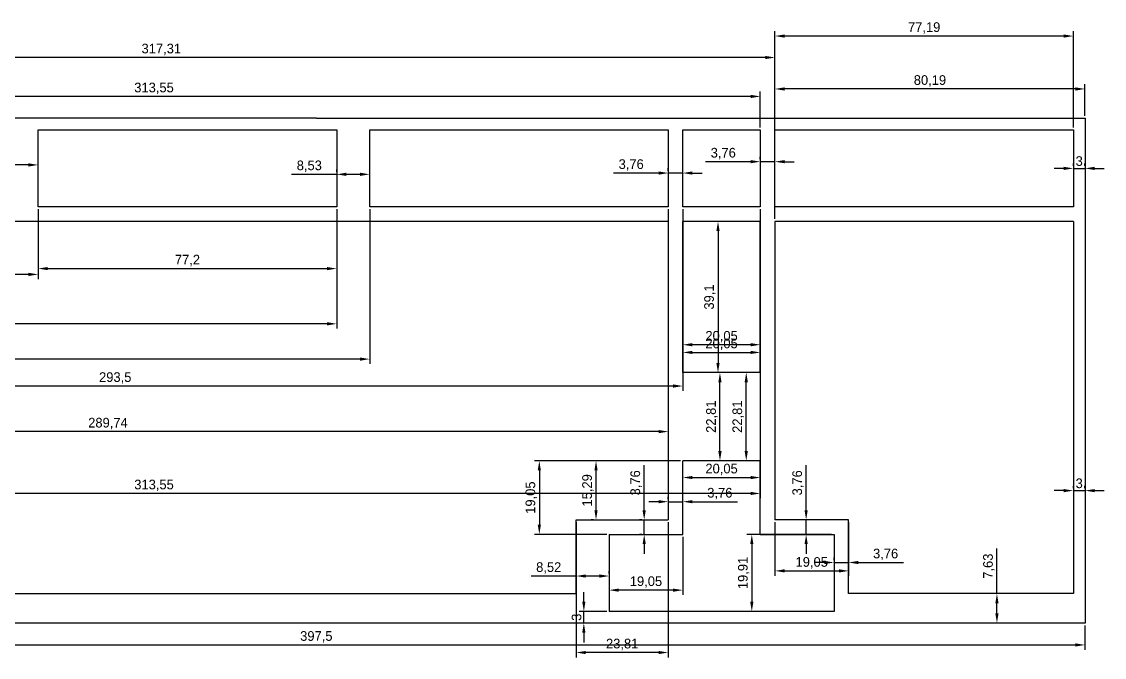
# Model space of a CAD drawing. Header units: millimetres. Extents: x -28 to 400, y -196 to 128.
# Drawn here: x 119.6 to 399.5, y -192.9 to -28.4 of the extents above; entities that cross this region are included whole.
import ezdxf

# ---------------------------------------------------------------- set-up
doc = ezdxf.new("R2010")
doc.units = ezdxf.units.MM
doc.dimstyles.new('ISO-25', dxfattribs={"dimtxt": 2.5, "dimasz": 2.5, "dimexe": 1.25, "dimexo": 0.625, "dimtad": 1, "dimtxsty": 'Standard', "dimcen": 2.5, "dimadec": 0, "dimazin": 0, "dimtfac": 1, "dimtmove": 0, "dimatfit": 3, "dimfxl": 1, "dimarcsym": 0})

# ---------------------------------------------------------------- blocks, each defined once
blk = doc.blocks.new('*D19')
at = {"color": 0, "lineweight": -2, "transparency": 16777216}
for p, q in [((-2.99, -184.62), (-2.99, -190.9)), ((394.51, -184.62), (394.51, -190.9)), ((-0.49, -189.65), (392.01, -189.65))]:
    blk.add_line(p, q, dxfattribs=at)
at = {"color": 0, "transparency": 16777216}
for points in [[(-0.49, -189.23), (-0.49, -190.07), (-2.99, -189.65)], [(392.01, -189.23), (392.01, -190.07), (394.51, -189.65)]]:
    blk.add_solid(points, dxfattribs=at)
at = {"layer": 'Defpoints', "color": 0, "transparency": 16777216}
for p in [(-2.99, -183.99), (394.51, -183.99), (394.51, -189.65)]:
    blk.add_point(p, dxfattribs=at)
at = {"color": 0, "transparency": 16777216, "insert": (195.76, -187.57), "char_height": 2.5, "attachment_point": 5}
blk.add_mtext('397,5', dxfattribs=at)
blk = doc.blocks.new('*D23')
at = {"color": 0, "lineweight": -2, "transparency": 16777216}
for p, q in [((115.3, -64.87), (115.3, -64.25)), ((123.83, -64.87), (123.83, -64.25)), ((115.3, -65.5), (103.63, -65.5)), ((121.33, -65.5), (117.8, -65.5))]:
    blk.add_line(p, q, dxfattribs=at)
at = {"color": 0, "transparency": 16777216}
for points in [[(117.8, -65.08), (117.8, -65.92), (115.3, -65.5)], [(121.33, -65.08), (121.33, -65.92), (123.83, -65.5)]]:
    blk.add_solid(points, dxfattribs=at)
at = {"layer": 'Defpoints', "color": 0, "transparency": 16777216}
for p in [(115.3, -65.5), (115.3, -65.5), (123.83, -65.5)]:
    blk.add_point(p, dxfattribs=at)
at = {"color": 0, "transparency": 16777216, "insert": (108.22, -63.42), "char_height": 2.5, "attachment_point": 5}
blk.add_mtext('8,53', dxfattribs=at)
blk = doc.blocks.new('*D24')
at = {"color": 0, "lineweight": -2, "transparency": 16777216}
for p, q in [((201.03, -67.31), (201.03, -66.69)), ((209.55, -67.31), (209.55, -66.69)), ((201.03, -67.94), (189.36, -67.94)), ((207.05, -67.94), (203.53, -67.94))]:
    blk.add_line(p, q, dxfattribs=at)
at = {"color": 0, "transparency": 16777216}
for points in [[(203.53, -67.52), (203.53, -68.35), (201.03, -67.94)], [(207.05, -67.52), (207.05, -68.35), (209.55, -67.94)]]:
    blk.add_solid(points, dxfattribs=at)
at = {"layer": 'Defpoints', "color": 0, "transparency": 16777216}
for p in [(201.03, -67.94), (201.03, -67.94), (209.55, -67.94)]:
    blk.add_point(p, dxfattribs=at)
at = {"color": 0, "transparency": 16777216, "insert": (193.94, -65.85), "char_height": 2.5, "attachment_point": 5}
blk.add_mtext('8,53', dxfattribs=at)
blk = doc.blocks.new('*D25')
at = {"color": 0, "lineweight": -2, "transparency": 16777216}
for p, q in [((286.75, -66.99), (286.75, -66.36)), ((290.51, -66.99), (290.51, -66.36)), ((284.25, -67.61), (272.58, -67.61)), ((290.51, -67.61), (286.75, -67.61)), ((293.01, -67.61), (295.51, -67.61))]:
    blk.add_line(p, q, dxfattribs=at)
at = {"color": 0, "transparency": 16777216}
for points in [[(284.25, -67.19), (284.25, -68.03), (286.75, -67.61)], [(293.01, -67.19), (293.01, -68.03), (290.51, -67.61)]]:
    blk.add_solid(points, dxfattribs=at)
at = {"layer": 'Defpoints', "color": 0, "transparency": 16777216}
for p in [(286.75, -67.61), (286.75, -67.61), (290.51, -67.61)]:
    blk.add_point(p, dxfattribs=at)
at = {"color": 0, "transparency": 16777216, "insert": (277.17, -65.53), "char_height": 2.5, "attachment_point": 5}
blk.add_mtext('3,76', dxfattribs=at)
blk = doc.blocks.new('*D26')
at = {"color": 0, "lineweight": -2, "transparency": 16777216}
for p, q in [((310.56, -64.04), (310.56, -63.42)), ((314.33, -64.04), (314.33, -63.42)), ((308.06, -64.67), (296.39, -64.67)), ((314.33, -64.67), (310.56, -64.67)), ((316.83, -64.67), (319.33, -64.67))]:
    blk.add_line(p, q, dxfattribs=at)
at = {"color": 0, "transparency": 16777216}
for points in [[(308.06, -64.25), (308.06, -65.08), (310.56, -64.67)], [(316.83, -64.25), (316.83, -65.08), (314.33, -64.67)]]:
    blk.add_solid(points, dxfattribs=at)
at = {"layer": 'Defpoints', "color": 0, "transparency": 16777216}
for p in [(310.56, -64.67), (310.56, -64.67), (314.33, -64.67)]:
    blk.add_point(p, dxfattribs=at)
at = {"color": 0, "transparency": 16777216, "insert": (300.98, -62.58), "char_height": 2.5, "attachment_point": 5}
blk.add_mtext('3,76', dxfattribs=at)
blk = doc.blocks.new('*D27')
at = {"color": 0, "lineweight": -2, "transparency": 16777216}
for p, q in [((284.25, -152.6), (281.75, -152.6)), ((286.75, -151.98), (286.75, -151.35)), ((286.75, -152.6), (290.51, -152.6)), ((290.51, -151.98), (290.51, -151.35)), ((293.01, -152.6), (304.68, -152.6))]:
    blk.add_line(p, q, dxfattribs=at)
at = {"color": 0, "transparency": 16777216}
for points in [[(284.25, -152.19), (284.25, -153.02), (286.75, -152.6)], [(293.01, -152.19), (293.01, -153.02), (290.51, -152.6)]]:
    blk.add_solid(points, dxfattribs=at)
at = {"layer": 'Defpoints', "color": 0, "transparency": 16777216}
for p in [(286.75, -152.6), (290.51, -152.6), (290.51, -152.6)]:
    blk.add_point(p, dxfattribs=at)
at = {"color": 0, "transparency": 16777216, "insert": (300.09, -150.52), "char_height": 2.5, "attachment_point": 5}
blk.add_mtext('3,76', dxfattribs=at)
blk = doc.blocks.new('*D29')
at = {"color": 0, "lineweight": -2, "transparency": 16777216}
for p, q in [((280.53, -154.82), (280.53, -143.15)), ((279.9, -157.32), (279.28, -157.32)), ((280.53, -161.08), (280.53, -157.32)), ((279.9, -161.08), (279.28, -161.08)), ((280.53, -163.58), (280.53, -166.08))]:
    blk.add_line(p, q, dxfattribs=at)
at = {"color": 0, "transparency": 16777216}
for points in [[(280.11, -154.82), (280.95, -154.82), (280.53, -157.32)], [(280.11, -163.58), (280.95, -163.58), (280.53, -161.08)]]:
    blk.add_solid(points, dxfattribs=at)
at = {"layer": 'Defpoints', "color": 0, "transparency": 16777216}
for p in [(280.53, -157.32), (280.53, -157.32), (280.53, -161.08)]:
    blk.add_point(p, dxfattribs=at)
at = {"color": 0, "transparency": 16777216, "insert": (278.45, -147.73), "char_height": 2.5, "attachment_point": 5, "rotation": 90}
blk.add_mtext('3,76', dxfattribs=at)
blk = doc.blocks.new('*D30')
at = {"color": 0, "lineweight": -2, "transparency": 16777216}
for p, q in [((0.01, -61.6), (0.01, -60.98)), ((20.05, -61.6), (20.05, -60.98)), ((17.55, -62.23), (2.51, -62.23)), ((322.41, -154.82), (322.41, -143.15)), ((321.78, -157.32), (321.16, -157.32)), ((322.41, -161.08), (322.41, -157.32)), ((321.78, -161.08), (321.16, -161.08)), ((322.41, -163.58), (322.41, -166.08))]:
    blk.add_line(p, q, dxfattribs=at)
at = {"color": 0, "transparency": 16777216}
for points in [[(2.51, -61.81), (2.51, -62.64), (0.01, -62.23)], [(17.55, -61.81), (17.55, -62.64), (20.05, -62.23)], [(321.99, -154.82), (322.82, -154.82), (322.41, -157.32)], [(321.99, -163.58), (322.82, -163.58), (322.41, -161.08)]]:
    blk.add_solid(points, dxfattribs=at)
at = {"layer": 'Defpoints', "color": 0, "transparency": 16777216}
for p in [(0.01, -62.23), (0.01, -62.23), (20.05, -62.23), (322.41, -157.32), (322.41, -157.32), (322.41, -161.08)]:
    blk.add_point(p, dxfattribs=at)
at = {"color": 0, "transparency": 16777216, "insert": (10.03, -60.14), "char_height": 2.5, "attachment_point": 5}
blk.add_mtext('20,04', dxfattribs=at)
at = {"color": 0, "transparency": 16777216, "insert": (320.32, -147.73), "char_height": 2.5, "attachment_point": 5, "rotation": 90}
blk.add_mtext('3,76', dxfattribs=at)
blk = doc.blocks.new('*D31')
at = {"color": 0, "lineweight": -2, "transparency": 16777216}
for p, q in [((20.68, -56.44), (24.02, -56.44)), ((22.77, -73.85), (22.77, -58.94)), ((20.68, -76.35), (24.02, -76.35)), ((329.61, -167.7), (329.61, -167.08)), ((333.38, -167.7), (333.38, -167.08)), ((327.11, -168.33), (324.61, -168.33)), ((329.61, -168.33), (333.38, -168.33)), ((335.88, -168.33), (347.54, -168.33))]:
    blk.add_line(p, q, dxfattribs=at)
at = {"color": 0, "transparency": 16777216}
for points in [[(22.35, -58.94), (23.19, -58.94), (22.77, -56.44)], [(22.35, -73.85), (23.19, -73.85), (22.77, -76.35)], [(327.11, -167.91), (327.11, -168.74), (329.61, -168.33)], [(335.88, -167.91), (335.88, -168.74), (333.38, -168.33)]]:
    blk.add_solid(points, dxfattribs=at)
at = {"layer": 'Defpoints', "color": 0, "transparency": 16777216}
for p in [(20.05, -56.44), (22.77, -56.44), (20.05, -76.35), (329.61, -168.33), (333.38, -168.33), (333.38, -168.33)]:
    blk.add_point(p, dxfattribs=at)
at = {"color": 0, "transparency": 16777216, "insert": (20.69, -66.4), "char_height": 2.5, "attachment_point": 5, "rotation": 90}
blk.add_mtext('19,91', dxfattribs=at)
at = {"color": 0, "transparency": 16777216, "insert": (342.96, -166.24), "char_height": 2.5, "attachment_point": 5}
blk.add_mtext('3,76', dxfattribs=at)
blk = doc.blocks.new('*D32')
at = {"color": 0, "lineweight": -2, "transparency": 16777216}
for p, q in [((38.1, -76.98), (38.1, -94.44)), ((-2.99, -92.57), (-2.99, -91.94)), ((35.6, -93.19), (-0.49, -93.19)), ((262.94, -171.21), (262.94, -170.58)), ((271.46, -171.21), (271.46, -170.58)), ((262.94, -171.83), (251.27, -171.83)), ((268.96, -171.83), (265.44, -171.83))]:
    blk.add_line(p, q, dxfattribs=at)
at = {"color": 0, "transparency": 16777216}
for points in [[(-0.49, -92.77), (-0.49, -93.61), (-2.99, -93.19)], [(35.6, -92.77), (35.6, -93.61), (38.1, -93.19)], [(265.44, -171.41), (265.44, -172.25), (262.94, -171.83)], [(268.96, -171.41), (268.96, -172.25), (271.46, -171.83)]]:
    blk.add_solid(points, dxfattribs=at)
at = {"layer": 'Defpoints', "color": 0, "transparency": 16777216}
for p in [(38.1, -76.35), (-2.99, -93.19), (-2.99, -93.19), (262.94, -171.83), (262.94, -171.83), (271.46, -171.83)]:
    blk.add_point(p, dxfattribs=at)
at = {"color": 0, "transparency": 16777216, "char_height": 2.5, "attachment_point": 5}
for s, insert in [('41,09', (17.56, -91.11)), ('8,52', (255.85, -169.75))]:
    blk.add_mtext(s, dxfattribs=dict(at, insert=insert))
blk = doc.blocks.new('*D35')
at = {"color": 0, "lineweight": -2, "transparency": 16777216}
for p, q in [((123.83, -76.98), (123.83, -95.08)), ((-2.99, -93.2), (-2.99, -92.58)), ((121.33, -93.83), (-0.49, -93.83)), ((-2.99, -159.11), (-2.99, -158.49)), ((0.01, -159.11), (0.01, -158.49)), ((-5.49, -159.74), (-7.99, -159.74)), ((0.01, -159.74), (-2.99, -159.74)), ((2.51, -159.74), (5.01, -159.74))]:
    blk.add_line(p, q, dxfattribs=at)
at = {"color": 0, "transparency": 16777216}
for points in [[(-0.49, -93.41), (-0.49, -94.24), (-2.99, -93.83)], [(121.33, -93.41), (121.33, -94.24), (123.83, -93.83)], [(-5.49, -159.32), (-5.49, -160.15), (-2.99, -159.74)], [(2.51, -159.32), (2.51, -160.15), (0.01, -159.74)]]:
    blk.add_solid(points, dxfattribs=at)
at = {"layer": 'Defpoints', "color": 0, "transparency": 16777216}
for p in [(123.83, -76.35), (-2.99, -93.83), (-2.99, -93.83), (-2.99, -159.74), (-2.99, -159.74), (0.01, -159.74)]:
    blk.add_point(p, dxfattribs=at)
at = {"color": 0, "transparency": 16777216, "char_height": 2.5, "attachment_point": 5}
for s, insert in [('126,81', (60.42, -91.74)), ('3', (-1.49, -157.86))]:
    blk.add_mtext(s, dxfattribs=dict(at, insert=insert))
blk = doc.blocks.new('*D36')
at = {"color": 0, "lineweight": -2, "transparency": 16777216}
for p, q in [((201.03, -76.98), (201.03, -107.85)), ((-2.99, -105.97), (-2.99, -105.35)), ((198.53, -106.6), (-0.49, -106.6)), ((371.74, -176.36), (371.74, -164.7)), ((390.89, -176.36), (370.49, -176.36)), ((371.74, -181.49), (371.74, -178.86)), ((393.89, -183.99), (370.49, -183.99))]:
    blk.add_line(p, q, dxfattribs=at)
at = {"color": 0, "transparency": 16777216}
for points in [[(-0.49, -106.18), (-0.49, -107.01), (-2.99, -106.6)], [(198.53, -106.18), (198.53, -107.01), (201.03, -106.6)], [(371.33, -178.86), (372.16, -178.86), (371.74, -176.36)], [(371.33, -181.49), (372.16, -181.49), (371.74, -183.99)]]:
    blk.add_solid(points, dxfattribs=at)
at = {"layer": 'Defpoints', "color": 0, "transparency": 16777216}
for p in [(201.03, -76.35), (-2.99, -106.6), (-2.99, -106.6), (391.51, -176.36), (371.74, -183.99), (394.51, -183.99)]:
    blk.add_point(p, dxfattribs=at)
at = {"color": 0, "transparency": 16777216, "insert": (99.02, -104.51), "char_height": 2.5, "attachment_point": 5}
blk.add_mtext('204,01', dxfattribs=at)
at = {"color": 0, "transparency": 16777216, "insert": (369.66, -169.28), "char_height": 2.5, "attachment_point": 5, "rotation": 90}
blk.add_mtext('7,63', dxfattribs=at)
blk = doc.blocks.new('*D37')
at = {"color": 0, "lineweight": -2, "transparency": 16777216}
for p, q in [((123.83, -76.98), (123.83, -93.57)), ((201.03, -76.98), (201.03, -93.57)), ((126.33, -92.32), (198.53, -92.32)), ((389.01, -149.74), (386.51, -149.74)), ((391.51, -149.12), (391.51, -148.49)), ((391.51, -149.74), (394.51, -149.74)), ((394.51, -149.12), (394.51, -148.49)), ((397.01, -149.74), (399.51, -149.74))]:
    blk.add_line(p, q, dxfattribs=at)
at = {"color": 0, "transparency": 16777216}
for points in [[(126.33, -91.9), (126.33, -92.73), (123.83, -92.32)], [(198.53, -91.9), (198.53, -92.73), (201.03, -92.32)], [(389.01, -149.33), (389.01, -150.16), (391.51, -149.74)], [(397.01, -149.33), (397.01, -150.16), (394.51, -149.74)]]:
    blk.add_solid(points, dxfattribs=at)
at = {"layer": 'Defpoints', "color": 0, "transparency": 16777216}
for p in [(123.83, -76.35), (201.03, -76.35), (201.03, -92.32), (391.51, -149.74), (394.51, -149.74), (394.51, -149.74)]:
    blk.add_point(p, dxfattribs=at)
at = {"color": 0, "transparency": 16777216, "char_height": 2.5, "attachment_point": 5}
for s, insert in [('77,2', (162.43, -90.23)), ('3', (393.01, -147.87))]:
    blk.add_mtext(s, dxfattribs=dict(at, insert=insert))
blk = doc.blocks.new('*D38')
at = {"color": 0, "lineweight": -2, "transparency": 16777216}
for p, q in [((209.55, -76.98), (209.55, -116.97)), ((-2.99, -115.1), (-2.99, -114.47)), ((207.05, -115.72), (-0.49, -115.72)), ((299.5, -119.22), (298.87, -119.22)), ((300.12, -139.53), (300.12, -121.72)), ((299.5, -142.03), (298.87, -142.03))]:
    blk.add_line(p, q, dxfattribs=at)
at = {"color": 0, "transparency": 16777216}
for points in [[(-0.49, -115.31), (-0.49, -116.14), (-2.99, -115.72)], [(207.05, -115.31), (207.05, -116.14), (209.55, -115.72)], [(299.7, -121.72), (300.54, -121.72), (300.12, -119.22)], [(299.7, -139.53), (300.54, -139.53), (300.12, -142.03)]]:
    blk.add_solid(points, dxfattribs=at)
at = {"layer": 'Defpoints', "color": 0, "transparency": 16777216}
for p in [(209.55, -76.35), (-2.99, -115.72), (-2.99, -115.72), (300.12, -119.22), (300.12, -119.22), (300.12, -142.03)]:
    blk.add_point(p, dxfattribs=at)
at = {"color": 0, "transparency": 16777216, "insert": (103.28, -113.64), "char_height": 2.5, "attachment_point": 5}
blk.add_mtext('212,54', dxfattribs=at)
at = {"color": 0, "transparency": 16777216, "insert": (298.04, -130.62), "char_height": 2.5, "attachment_point": 5, "rotation": 90}
blk.add_mtext('22,81', dxfattribs=at)
blk = doc.blocks.new('*D39')
at = {"color": 0, "lineweight": -2, "transparency": 16777216}
for p, q in [((290.51, -76.98), (290.51, -123.94)), ((-2.99, -122.06), (-2.99, -121.44)), ((288.01, -122.69), (-0.49, -122.69)), ((290.51, -145.73), (290.51, -145.11)), ((310.56, -145.73), (310.56, -145.11)), ((293.01, -146.36), (308.06, -146.36))]:
    blk.add_line(p, q, dxfattribs=at)
at = {"color": 0, "transparency": 16777216}
for points in [[(-0.49, -122.27), (-0.49, -123.11), (-2.99, -122.69)], [(288.01, -122.27), (288.01, -123.11), (290.51, -122.69)], [(293.01, -145.94), (293.01, -146.77), (290.51, -146.36)], [(308.06, -145.94), (308.06, -146.77), (310.56, -146.36)]]:
    blk.add_solid(points, dxfattribs=at)
at = {"layer": 'Defpoints', "color": 0, "transparency": 16777216}
for p in [(290.51, -76.35), (-2.99, -122.69), (-2.99, -122.69), (290.51, -146.36), (310.56, -146.36), (310.56, -146.36)]:
    blk.add_point(p, dxfattribs=at)
at = {"color": 0, "transparency": 16777216, "char_height": 2.5, "attachment_point": 5}
for s, insert in [('293,5', (143.76, -120.61)), ('20,05', (300.54, -144.27))]:
    blk.add_mtext(s, dxfattribs=dict(at, insert=insert))
blk = doc.blocks.new('*D41')
at = {"color": 0, "lineweight": -2, "transparency": 16777216}
for p, q in [((-3.61, -53.44), (-25.13, -53.44)), ((-23.88, -77.62), (-23.88, -55.94)), ((310.56, -76.98), (310.56, -151.73)), ((-0.61, -80.12), (-25.13, -80.12)), ((-2.99, -149.85), (-2.99, -149.23)), ((308.06, -150.48), (-0.49, -150.48))]:
    blk.add_line(p, q, dxfattribs=at)
at = {"color": 0, "transparency": 16777216}
for points in [[(-24.3, -55.94), (-23.46, -55.94), (-23.88, -53.44)], [(-24.3, -77.62), (-23.46, -77.62), (-23.88, -80.12)], [(-0.49, -150.06), (-0.49, -150.89), (-2.99, -150.48)], [(308.06, -150.06), (308.06, -150.89), (310.56, -150.48)]]:
    blk.add_solid(points, dxfattribs=at)
at = {"layer": 'Defpoints', "color": 0, "transparency": 16777216}
for p in [(-23.88, -53.44), (-2.99, -53.44), (310.56, -76.35), (0.01, -80.12), (-2.99, -150.48), (-2.99, -150.48)]:
    blk.add_point(p, dxfattribs=at)
at = {"color": 0, "transparency": 16777216, "insert": (-25.96, -66.78), "char_height": 2.5, "attachment_point": 5, "rotation": 90}
blk.add_mtext('26,67', dxfattribs=at)
at = {"color": 0, "transparency": 16777216, "insert": (153.79, -148.39), "char_height": 2.5, "attachment_point": 5}
blk.add_mtext('313,55', dxfattribs=at)
blk = doc.blocks.new('*D43')
at = {"color": 0, "lineweight": -2, "transparency": 16777216}
for p, q in [((-2.99, -52.82), (-2.99, -46.54)), ((310.56, -55.82), (310.56, -46.54)), ((308.06, -47.79), (-0.49, -47.79)), ((8.97, -56.44), (8.34, -56.44)), ((9.59, -77.62), (9.59, -58.94)), ((8.97, -80.12), (8.34, -80.12))]:
    blk.add_line(p, q, dxfattribs=at)
at = {"color": 0, "transparency": 16777216}
for points in [[(-0.49, -47.38), (-0.49, -48.21), (-2.99, -47.79)], [(308.06, -47.38), (308.06, -48.21), (310.56, -47.79)], [(9.18, -58.94), (10.01, -58.94), (9.59, -56.44)], [(9.18, -77.62), (10.01, -77.62), (9.59, -80.12)]]:
    blk.add_solid(points, dxfattribs=at)
at = {"layer": 'Defpoints', "color": 0, "transparency": 16777216}
for p in [(-2.99, -47.79), (-2.99, -53.44), (9.59, -56.44), (9.59, -56.44), (310.56, -56.44), (9.59, -80.12)]:
    blk.add_point(p, dxfattribs=at)
at = {"color": 0, "transparency": 16777216, "insert": (153.79, -45.71), "char_height": 2.5, "attachment_point": 5}
blk.add_mtext('313,55', dxfattribs=at)
at = {"color": 0, "transparency": 16777216, "insert": (7.51, -68.28), "char_height": 2.5, "attachment_point": 5, "rotation": 90}
blk.add_mtext('23,67', dxfattribs=at)
blk = doc.blocks.new('*D44')
at = {"color": 0, "lineweight": -2, "transparency": 16777216}
for p, q in [((-2.99, -52.82), (-2.99, -36.47)), ((311.83, -37.72), (-0.49, -37.72)), ((314.33, -79.49), (314.33, -36.47)), ((52.05, -53.44), (51.43, -53.44)), ((52.68, -73.85), (52.68, -55.94)), ((20.68, -76.35), (53.93, -76.35))]:
    blk.add_line(p, q, dxfattribs=at)
at = {"color": 0, "transparency": 16777216}
for points in [[(-0.49, -37.31), (-0.49, -38.14), (-2.99, -37.72)], [(311.83, -37.31), (311.83, -38.14), (314.33, -37.72)], [(52.26, -55.94), (53.09, -55.94), (52.68, -53.44)], [(52.26, -73.85), (53.09, -73.85), (52.68, -76.35)]]:
    blk.add_solid(points, dxfattribs=at)
at = {"layer": 'Defpoints', "color": 0, "transparency": 16777216}
for p in [(-2.99, -37.72), (-2.99, -53.44), (52.68, -53.44), (52.68, -53.44), (20.05, -76.35), (314.33, -80.12)]:
    blk.add_point(p, dxfattribs=at)
at = {"color": 0, "transparency": 16777216, "insert": (155.67, -35.64), "char_height": 2.5, "attachment_point": 5}
blk.add_mtext('317,31', dxfattribs=at)
at = {"color": 0, "transparency": 16777216, "insert": (50.59, -64.9), "char_height": 2.5, "attachment_point": 5, "rotation": 90}
blk.add_mtext('22,91', dxfattribs=at)
blk = doc.blocks.new('*D45')
at = {"color": 0, "lineweight": -2, "transparency": 16777216}
for p, q in [((314.33, -55.82), (314.33, -30.92)), ((389.01, -32.17), (316.83, -32.17)), ((391.51, -55.82), (391.51, -30.92)), ((11.97, -80.12), (11.35, -80.12)), ((12.6, -82.62), (12.6, -173.86)), ((11.97, -176.36), (11.35, -176.36))]:
    blk.add_line(p, q, dxfattribs=at)
at = {"color": 0, "transparency": 16777216}
for points in [[(316.83, -31.76), (316.83, -32.59), (314.33, -32.17)], [(389.01, -31.76), (389.01, -32.59), (391.51, -32.17)], [(12.18, -82.62), (13.01, -82.62), (12.6, -80.12)], [(12.18, -173.86), (13.01, -173.86), (12.6, -176.36)]]:
    blk.add_solid(points, dxfattribs=at)
at = {"layer": 'Defpoints', "color": 0, "transparency": 16777216}
for p in [(314.33, -32.17), (314.33, -56.44), (391.51, -56.44), (12.6, -80.12), (12.6, -176.36), (12.6, -176.36)]:
    blk.add_point(p, dxfattribs=at)
at = {"color": 0, "transparency": 16777216, "insert": (352.92, -30.09), "char_height": 2.5, "attachment_point": 5}
blk.add_mtext('77,19', dxfattribs=at)
at = {"color": 0, "transparency": 16777216, "insert": (10.51, -128.24), "char_height": 2.5, "attachment_point": 5, "rotation": 90}
blk.add_mtext('96,25', dxfattribs=at)
blk = doc.blocks.new('*D40')
at = {"color": 0, "lineweight": -2, "transparency": 16777216}
for p, q in [((286.75, -76.98), (286.75, -135.73)), ((290.51, -113.37), (290.51, -112.75)), ((293.01, -114), (308.06, -114)), ((310.56, -113.37), (310.56, -112.75)), ((-2.99, -133.86), (-2.99, -133.23)), ((284.25, -134.48), (-0.49, -134.48))]:
    blk.add_line(p, q, dxfattribs=at)
at = {"color": 0, "transparency": 16777216}
for points in [[(293.01, -113.58), (293.01, -114.41), (290.51, -114)], [(308.06, -113.58), (308.06, -114.41), (310.56, -114)], [(-0.49, -134.06), (-0.49, -134.9), (-2.99, -134.48)], [(284.25, -134.06), (284.25, -134.9), (286.75, -134.48)]]:
    blk.add_solid(points, dxfattribs=at)
at = {"layer": 'Defpoints', "color": 0, "transparency": 16777216}
for p in [(286.75, -76.35), (290.51, -114), (310.56, -114), (310.56, -114), (-2.99, -134.48), (-2.99, -134.48)]:
    blk.add_point(p, dxfattribs=at)
at = {"color": 0, "transparency": 16777216, "char_height": 2.5, "attachment_point": 5}
for s, insert in [('20,05', (300.54, -111.91)), ('289,74', (141.88, -132.4))]:
    blk.add_mtext(s, dxfattribs=dict(at, insert=insert))
blk = doc.blocks.new('*D46')
at = {"color": 0, "lineweight": -2, "transparency": 16777216}
for p, q in [((314.33, -55.82), (314.33, -44.61)), ((394.51, -52.82), (394.51, -44.61)), ((392.01, -45.86), (316.83, -45.86))]:
    blk.add_line(p, q, dxfattribs=at)
at = {"color": 0, "transparency": 16777216}
for points in [[(316.83, -45.44), (316.83, -46.28), (314.33, -45.86)], [(392.01, -45.44), (392.01, -46.28), (394.51, -45.86)]]:
    blk.add_solid(points, dxfattribs=at)
at = {"layer": 'Defpoints', "color": 0, "transparency": 16777216}
for p in [(314.33, -45.86), (394.51, -53.44), (314.33, -56.44)]:
    blk.add_point(p, dxfattribs=at)
at = {"color": 0, "transparency": 16777216, "insert": (354.42, -43.78), "char_height": 2.5, "attachment_point": 5}
blk.add_mtext('80,19', dxfattribs=at)
blk = doc.blocks.new('*D47')
at = {"color": 0, "lineweight": -2, "transparency": 16777216}
for p, q in [((389.01, -66.4), (386.51, -66.4)), ((391.51, -65.77), (391.51, -65.15)), ((391.51, -66.4), (394.51, -66.4)), ((394.51, -65.77), (394.51, -65.15)), ((397.01, -66.4), (399.51, -66.4))]:
    blk.add_line(p, q, dxfattribs=at)
at = {"color": 0, "transparency": 16777216}
for points in [[(389.01, -65.98), (389.01, -66.81), (391.51, -66.4)], [(397.01, -65.98), (397.01, -66.81), (394.51, -66.4)]]:
    blk.add_solid(points, dxfattribs=at)
at = {"layer": 'Defpoints', "color": 0, "transparency": 16777216}
for p in [(391.51, -66.4), (394.51, -66.4), (394.51, -66.4)]:
    blk.add_point(p, dxfattribs=at)
at = {"color": 0, "transparency": 16777216, "insert": (393.01, -64.52), "char_height": 2.5, "attachment_point": 5}
blk.add_mtext('3', dxfattribs=at)
blk = doc.blocks.new('*D48')
at = {"color": 0, "lineweight": -2, "transparency": 16777216}
for p, q in [((298.99, -80.12), (298.37, -80.12)), ((299.62, -82.62), (299.62, -116.72)), ((298.99, -119.22), (298.37, -119.22))]:
    blk.add_line(p, q, dxfattribs=at)
at = {"color": 0, "transparency": 16777216}
for points in [[(299.2, -82.62), (300.03, -82.62), (299.62, -80.12)], [(299.2, -116.72), (300.03, -116.72), (299.62, -119.22)]]:
    blk.add_solid(points, dxfattribs=at)
at = {"layer": 'Defpoints', "color": 0, "transparency": 16777216}
for p in [(299.62, -80.12), (299.62, -119.22), (299.62, -119.22)]:
    blk.add_point(p, dxfattribs=at)
at = {"color": 0, "transparency": 16777216, "insert": (297.53, -99.67), "char_height": 2.5, "attachment_point": 5, "rotation": 90}
blk.add_mtext('39,1', dxfattribs=at)
blk = doc.blocks.new('*D49')
at = {"color": 0, "lineweight": -2, "transparency": 16777216}
for p, q in [((306.29, -119.22), (305.67, -119.22)), ((306.92, -139.53), (306.92, -121.72)), ((306.29, -142.03), (305.67, -142.03))]:
    blk.add_line(p, q, dxfattribs=at)
at = {"color": 0, "transparency": 16777216}
for points in [[(306.5, -121.72), (307.34, -121.72), (306.92, -119.22)], [(306.5, -139.53), (307.34, -139.53), (306.92, -142.03)]]:
    blk.add_solid(points, dxfattribs=at)
at = {"layer": 'Defpoints', "color": 0, "transparency": 16777216}
for p in [(306.92, -119.22), (306.92, -119.22), (306.92, -142.03)]:
    blk.add_point(p, dxfattribs=at)
at = {"color": 0, "transparency": 16777216, "insert": (304.84, -130.62), "char_height": 2.5, "attachment_point": 5, "rotation": 90}
blk.add_mtext('22,81', dxfattribs=at)
blk = doc.blocks.new('*D50')
at = {"color": 0, "lineweight": -2, "transparency": 16777216}
for p, q in [((289.89, -142.03), (252.17, -142.03)), ((253.42, -144.53), (253.42, -158.58)), ((270.84, -161.08), (252.17, -161.08))]:
    blk.add_line(p, q, dxfattribs=at)
at = {"color": 0, "transparency": 16777216}
for points in [[(253, -144.53), (253.83, -144.53), (253.42, -142.03)], [(253, -158.58), (253.83, -158.58), (253.42, -161.08)]]:
    blk.add_solid(points, dxfattribs=at)
at = {"layer": 'Defpoints', "color": 0, "transparency": 16777216}
for p in [(290.51, -142.03), (253.42, -161.08), (271.46, -161.08)]:
    blk.add_point(p, dxfattribs=at)
at = {"color": 0, "transparency": 16777216, "insert": (251.33, -151.55), "char_height": 2.5, "attachment_point": 5, "rotation": 90}
blk.add_mtext('19,05', dxfattribs=at)
blk = doc.blocks.new('*D51')
at = {"color": 0, "lineweight": -2, "transparency": 16777216}
for p, q in [((264.93, -178.49), (264.93, -175.99)), ((270.84, -180.99), (263.68, -180.99)), ((264.93, -183.99), (264.93, -180.99)), ((264.3, -183.99), (263.68, -183.99)), ((264.93, -186.49), (264.93, -188.99))]:
    blk.add_line(p, q, dxfattribs=at)
at = {"color": 0, "transparency": 16777216}
for points in [[(264.51, -178.49), (265.34, -178.49), (264.93, -180.99)], [(264.51, -186.49), (265.34, -186.49), (264.93, -183.99)]]:
    blk.add_solid(points, dxfattribs=at)
at = {"layer": 'Defpoints', "color": 0, "transparency": 16777216}
for p in [(264.93, -180.99), (271.46, -180.99), (264.93, -183.99)]:
    blk.add_point(p, dxfattribs=at)
at = {"color": 0, "transparency": 16777216, "insert": (263.05, -182.49), "char_height": 2.5, "attachment_point": 5, "rotation": 90}
blk.add_mtext('3', dxfattribs=at)
blk = doc.blocks.new('*D52')
at = {"color": 0, "lineweight": -2, "transparency": 16777216}
for p, q in [((289.89, -142.03), (266.83, -142.03)), ((268.08, -154.82), (268.08, -144.53)), ((267.45, -157.32), (266.83, -157.32))]:
    blk.add_line(p, q, dxfattribs=at)
at = {"color": 0, "transparency": 16777216}
for points in [[(267.66, -144.53), (268.49, -144.53), (268.08, -142.03)], [(267.66, -154.82), (268.49, -154.82), (268.08, -157.32)]]:
    blk.add_solid(points, dxfattribs=at)
at = {"layer": 'Defpoints', "color": 0, "transparency": 16777216}
for p in [(268.08, -142.03), (290.51, -142.03), (268.08, -157.32)]:
    blk.add_point(p, dxfattribs=at)
at = {"color": 0, "transparency": 16777216, "insert": (265.99, -149.67), "char_height": 2.5, "attachment_point": 5, "rotation": 90}
blk.add_mtext('15,29', dxfattribs=at)
blk = doc.blocks.new('*D53')
at = {"color": 0, "lineweight": -2, "transparency": 16777216}
for p, q in [((271.46, -161.7), (271.46, -176.73)), ((290.51, -161.7), (290.51, -176.73)), ((288.01, -175.48), (273.96, -175.48))]:
    blk.add_line(p, q, dxfattribs=at)
at = {"color": 0, "transparency": 16777216}
for points in [[(273.96, -175.07), (273.96, -175.9), (271.46, -175.48)], [(288.01, -175.07), (288.01, -175.9), (290.51, -175.48)]]:
    blk.add_solid(points, dxfattribs=at)
at = {"layer": 'Defpoints', "color": 0, "transparency": 16777216}
for p in [(271.46, -161.08), (290.51, -161.08), (271.46, -175.48)]:
    blk.add_point(p, dxfattribs=at)
at = {"color": 0, "transparency": 16777216, "insert": (280.99, -173.4), "char_height": 2.5, "attachment_point": 5}
blk.add_mtext('19,05', dxfattribs=at)
blk = doc.blocks.new('*D54')
at = {"color": 0, "lineweight": -2, "transparency": 16777216}
for p, q in [((262.94, -157.94), (262.94, -192.86)), ((286.75, -157.94), (286.75, -192.86)), ((284.25, -191.61), (265.44, -191.61))]:
    blk.add_line(p, q, dxfattribs=at)
at = {"color": 0, "transparency": 16777216}
for points in [[(265.44, -191.2), (265.44, -192.03), (262.94, -191.61)], [(284.25, -191.2), (284.25, -192.03), (286.75, -191.61)]]:
    blk.add_solid(points, dxfattribs=at)
at = {"layer": 'Defpoints', "color": 0, "transparency": 16777216}
for p in [(262.94, -157.32), (286.75, -157.32), (262.94, -191.61)]:
    blk.add_point(p, dxfattribs=at)
at = {"color": 0, "transparency": 16777216, "insert": (274.84, -189.53), "char_height": 2.5, "attachment_point": 5}
blk.add_mtext('23,81', dxfattribs=at)
blk = doc.blocks.new('*D55')
at = {"color": 0, "lineweight": -2, "transparency": 16777216}
for p, q in [((314.33, -157.94), (314.33, -171.75)), ((333.38, -157.94), (333.38, -171.75)), ((316.83, -170.5), (330.88, -170.5))]:
    blk.add_line(p, q, dxfattribs=at)
at = {"color": 0, "transparency": 16777216}
for points in [[(316.83, -170.08), (316.83, -170.92), (314.33, -170.5)], [(330.88, -170.08), (330.88, -170.92), (333.38, -170.5)]]:
    blk.add_solid(points, dxfattribs=at)
at = {"layer": 'Defpoints', "color": 0, "transparency": 16777216}
for p in [(314.33, -157.32), (333.38, -157.32), (333.38, -170.5)]:
    blk.add_point(p, dxfattribs=at)
at = {"color": 0, "transparency": 16777216, "insert": (323.85, -168.42), "char_height": 2.5, "attachment_point": 5}
blk.add_mtext('19,05', dxfattribs=at)
blk = doc.blocks.new('*D56')
at = {"color": 0, "lineweight": -2, "transparency": 16777216}
for p, q in [((328.99, -161.08), (307.11, -161.08)), ((308.36, -163.58), (308.36, -178.49)), ((328.99, -180.99), (307.11, -180.99))]:
    blk.add_line(p, q, dxfattribs=at)
at = {"color": 0, "transparency": 16777216}
for points in [[(307.94, -163.58), (308.77, -163.58), (308.36, -161.08)], [(307.94, -178.49), (308.77, -178.49), (308.36, -180.99)]]:
    blk.add_solid(points, dxfattribs=at)
at = {"layer": 'Defpoints', "color": 0, "transparency": 16777216}
for p in [(329.61, -161.08), (308.36, -180.99), (329.61, -180.99)]:
    blk.add_point(p, dxfattribs=at)
at = {"color": 0, "transparency": 16777216, "insert": (306.27, -171.04), "char_height": 2.5, "attachment_point": 5, "rotation": 90}
blk.add_mtext('19,91', dxfattribs=at)
blk = doc.blocks.new('*D57')
at = {"color": 0, "lineweight": -2, "transparency": 16777216}
for p, q in [((290.51, -118.59), (290.51, -110.76)), ((310.56, -118.59), (310.56, -110.76)), ((308.06, -112.01), (293.01, -112.01))]:
    blk.add_line(p, q, dxfattribs=at)
at = {"color": 0, "transparency": 16777216}
for points in [[(293.01, -111.59), (293.01, -112.43), (290.51, -112.01)], [(308.06, -111.59), (308.06, -112.43), (310.56, -112.01)]]:
    blk.add_solid(points, dxfattribs=at)
at = {"layer": 'Defpoints', "color": 0, "transparency": 16777216}
for p in [(290.51, -112.01), (290.51, -119.22), (310.56, -119.22)]:
    blk.add_point(p, dxfattribs=at)
at = {"color": 0, "transparency": 16777216, "insert": (300.54, -109.93), "char_height": 2.5, "attachment_point": 5}
blk.add_mtext('20,05', dxfattribs=at)

msp = doc.modelspace()

# ---------------------------------------------------------------- linework, layer by layer
for p, q in [((195.763, -53.443), (-2.987, -53.443)), ((195.763, -53.443), (394.513, -53.443)), ((394.513, -53.443), (394.513, -118.718)), ((123.825, -56.443), (201.025, -56.443)), ((123.825, -76.353), (123.825, -56.443)), ((201.025, -56.443), (201.025, -76.353)), ((209.55, -56.443), (286.75, -56.443)), ((209.55, -76.353), (209.55, -56.443)), ((286.75, -56.443), (286.75, -76.353)), ((290.511, -56.443), (310.561, -56.443)), ((290.511, -76.353), (290.511, -56.443)), ((310.561, -56.443), (310.561, -76.353)), ((314.325, -56.443), (391.513, -56.443)), ((314.325, -76.353), (314.325, -56.443)), ((391.513, -56.443), (391.513, -76.353)), ((201.025, -76.353), (123.825, -76.353)), ((286.75, -76.353), (209.55, -76.353)), ((310.561, -76.353), (290.511, -76.353)), ((391.513, -76.353), (314.325, -76.353)), ((286.75, -80.116), (0.013, -80.116)), ((286.75, -80.116), (286.75, -157.316)), ((290.511, -119.216), (290.511, -80.116)), ((310.561, -80.116), (290.511, -80.116)), ((310.561, -119.216), (310.561, -80.116)), ((314.325, -80.116), (314.325, -157.315)), ((391.513, -80.116), (314.325, -80.116)), ((391.513, -80.116), (391.513, -176.363)), ((310.561, -119.216), (290.511, -119.216)), ((394.513, -118.718), (394.513, -183.993)), ((290.511, -161.078), (290.511, -142.028)), ((310.561, -142.028), (290.511, -142.028)), ((310.561, -161.078), (310.561, -142.028)), ((262.938, -176.363), (262.938, -157.316)), ((262.938, -157.316), (286.75, -157.316)), ((333.375, -157.315), (314.325, -157.315)), ((333.375, -176.363), (333.375, -157.315)), ((271.461, -161.078), (271.461, -180.993)), ((271.461, -161.078), (290.511, -161.078)), ((310.561, -161.078), (329.611, -161.078)), ((329.611, -161.078), (329.611, -180.993)), ((0.013, -176.363), (262.938, -176.363)), ((391.513, -176.363), (333.375, -176.363)), ((329.611, -180.993), (271.461, -180.993)), ((394.513, -183.993), (-2.987, -183.993))]:
    msp.add_line(p, q)

# ---------------------------------------------------------------- dimensions: what is measured, and where the dimension line sits
for base, p1, p2, angle, picture, middle in [((12.597, -176.363), (12.597, -80.116), (12.597, -176.363), 270, '*D45', (10.514, -128.239)), ((52.675, -53.443), (20.05, -76.353), (52.675, -53.443), 270, '*D44', (50.592, -64.898)), ((9.593, -56.443), (9.593, -80.116), (9.593, -56.443), 270, '*D43', (7.51, -68.279)), ((314.325, -45.86), (394.513, -53.443), (314.325, -56.443), 0, '*D46', (354.419, -43.777)), ((-23.88, -53.443), (0.013, -80.116), (-2.987, -53.443), 270, '*D41', (-25.964, -66.779)), ((322.406, -157.315), (322.406, -161.078), (322.406, -157.315), 90, '*D30', (320.323, -147.732)), ((0.013, -62.227), (20.05, -62.227), (0.013, -62.227), 0, '*D30', (10.032, -60.143)), ((22.769, -56.443), (20.05, -76.353), (20.05, -56.443), 270, '*D31', (20.685, -66.398)), ((310.561, -64.668), (314.325, -64.668), (310.561, -64.668), 180, '*D26', (300.978, -62.585)), ((115.298, -65.499), (123.825, -65.499), (115.298, -65.499), 180, '*D23', (108.215, -63.415)), ((201.0254554, -67.935404929), (209.5504554, -67.935404929), (201.0254554, -67.935404929), 180, '*D24', (193.942122067, -65.852071595)), ((286.75, -67.611), (290.511, -67.611), (286.75, -67.611), 180, '*D25', (277.167, -65.528)), ((-2.987, -93.826), (123.825, -76.353), (-2.987, -93.826), 180, '*D35', (60.419, -91.743)), ((300.122, -119.216), (300.122, -142.028), (300.122, -119.216), 270, '*D38', (298.038, -130.622)), ((310.561, -146.358), (290.511, -146.358), (310.561, -146.358), 180, '*D39', (300.536, -144.274)), ((-2.987, -93.191), (38.1, -76.353), (-2.987, -93.191), 180, '*D32', (17.557, -91.107)), ((-2.987, -115.723), (209.55, -76.353), (-2.987, -115.723), 180, '*D38', (103.282, -113.64)), ((-2.987, -122.689), (290.511, -76.353), (-2.987, -122.689), 180, '*D39', (143.762, -120.605)), ((201.025, -92.316), (123.825, -76.353), (201.025, -76.353), 180, '*D37', (162.425, -90.233)), ((299.616, -119.216), (299.616, -80.116), (299.616, -119.216), 270, '*D48', (297.533, -99.666)), ((306.919, -119.216), (306.919, -142.028), (306.919, -119.216), 270, '*D49', (304.836, -130.622)), ((253.416, -161.078), (290.511, -142.028), (271.461, -161.078), 270, '*D50', (251.332, -151.553)), ((268.075, -142.028), (268.075, -157.316), (290.511, -142.028), 90, '*D52', (265.992, -149.672)), ((280.529, -157.316), (280.529, -161.078), (280.529, -157.316), 90, '*D29', (278.446, -147.733)), ((308.3569, -180.9928), (329.6115, -161.078), (329.6115, -180.9928), 90, '*D56', (306.2736, -171.0354)), ((264.926, -180.993), (264.926, -183.993), (271.461, -180.993), 270, '*D51', (263.051, -182.493))]:
    dim = msp.add_linear_dim(base=base, p1=p1, p2=p2, angle=angle, dimstyle='ISO-25')
    dim.commit()
    dim.dimension.update_dxf_attribs({"geometry": picture, "text_midpoint": middle})
for base, p1, p2, picture, middle in [((314.325, -32.173), (391.513, -56.443), (314.325, -56.443), '*D45', (352.919, -30.089)), ((333.375, -168.326), (329.611, -168.326), (333.375, -168.326), '*D31', (342.959, -166.243)), ((394.513, -66.398), (391.513, -66.398), (394.513, -66.398), '*D47', (393.013, -64.523)), ((-2.987, -159.736), (0.013, -159.736), (-2.987, -159.736), '*D35', (-1.487, -157.861)), ((262.938, -171.83), (271.461, -171.83), (262.938, -171.83), '*D32', (255.854, -169.747)), ((-2.987, -106.597), (201.025, -76.353), (-2.987, -106.597), '*D36', (99.019, -104.513)), ((-2.987, -134.48), (286.75, -76.353), (-2.987, -134.48), '*D40', (141.882, -132.397)), ((394.513, -149.744), (391.513, -149.744), (394.513, -149.744), '*D37', (393.013, -147.869)), ((290.511, -112.009), (310.561, -119.216), (290.511, -119.216), '*D57', (300.536, -109.926)), ((290.511, -152.603), (286.75, -152.603), (290.511, -152.603), '*D27', (300.095, -150.519)), ((262.938, -191.612), (286.75, -157.316), (262.938, -157.316), '*D54', (274.844, -189.529)), ((333.375, -170.499), (314.325, -157.315), (333.375, -157.315), '*D55', (323.85, -168.416)), ((271.461, -175.482), (290.511, -161.078), (271.461, -161.078), '*D53', (280.986, -173.399)), ((394.513, -189.649), (-2.987, -183.993), (394.513, -183.993), '*D19', (195.763, -187.565))]:
    dim = msp.add_linear_dim(base=base, p1=p1, p2=p2, dimstyle='ISO-25')
    dim.commit()
    dim.dimension.update_dxf_attribs({"geometry": picture, "text_midpoint": middle})
dim = msp.add_linear_dim(base=(371.744, -183.993), p1=(391.513, -176.363), p2=(394.513, -183.993), angle=270, dimstyle='ISO-25')
dim.commit()
dim.dimension.update_dxf_attribs({"geometry": '*D36', "text_midpoint": (371.744, -169.279), "dimtype": 160})

doc.saveas('drawing.dxf')
